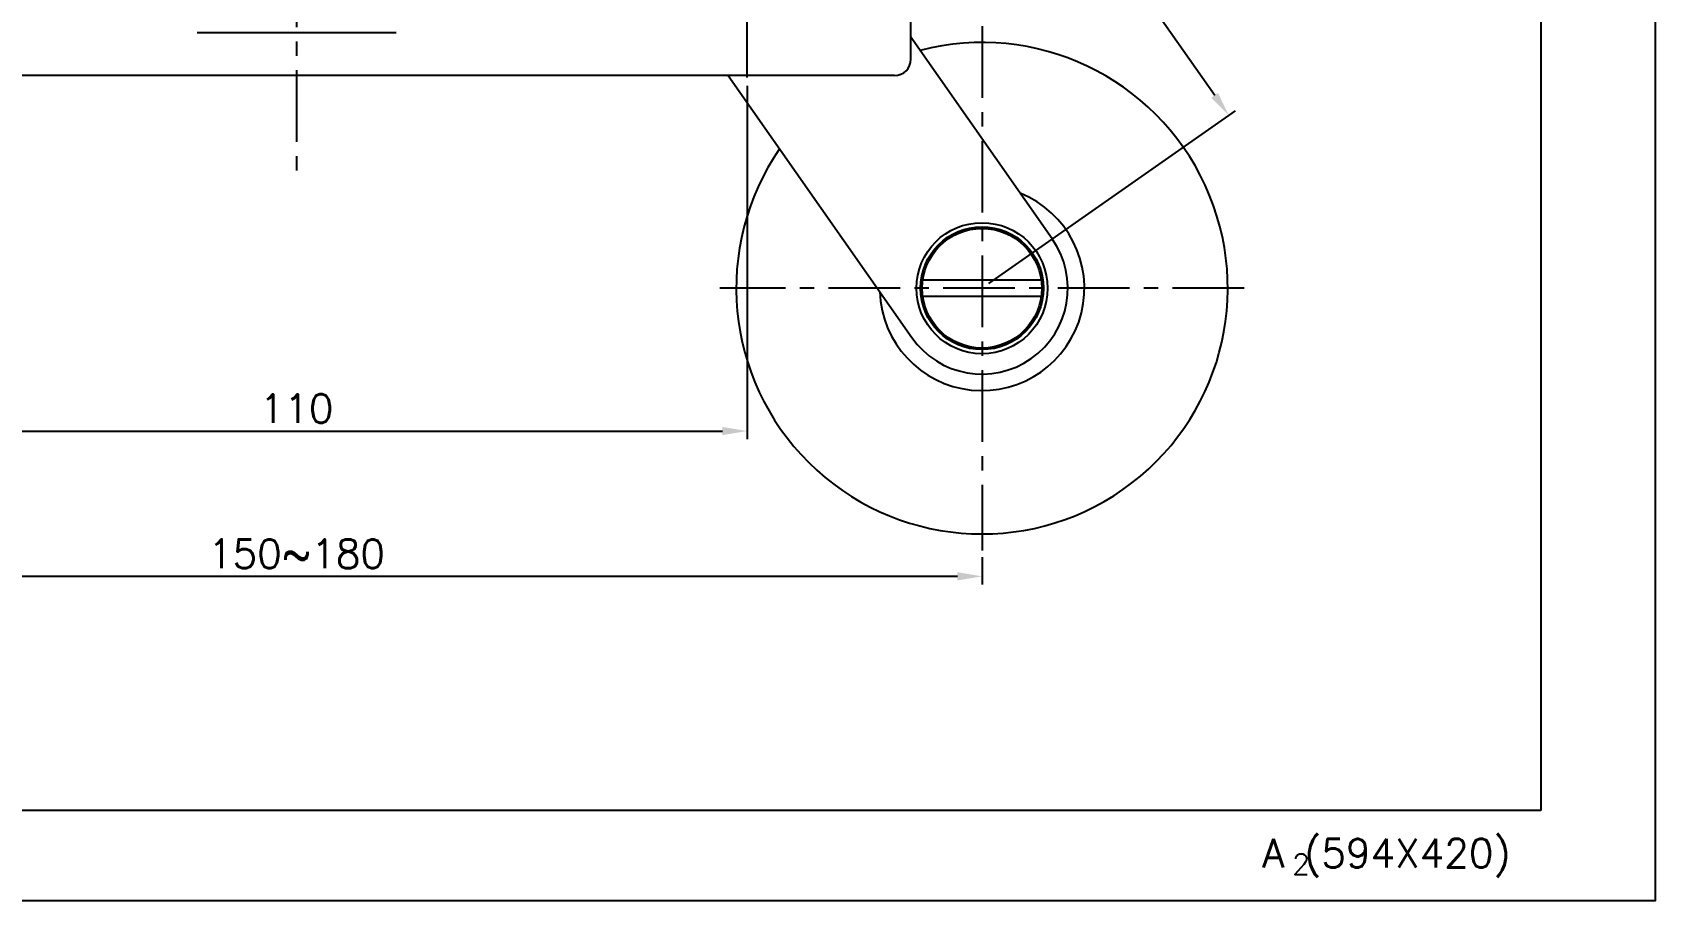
# Model space of a CAD drawing. Extents: x 38931 to 39525, y 15845 to 16265.
# Drawn here: x 39326.5 to 39524.6, y 15845 to 15951 of the extents above; entities that cross this region are included whole.
import ezdxf

# ---------------------------------------------------------------- set-up
doc = ezdxf.new("R2010")
doc.units = 0
doc.header["$LTSCALE"] = 7
doc.header["$MEASUREMENT"] = 0
doc.linetypes.add('CENTER', pattern=[2, 1.25, -0.25, 0.25, -0.25])
doc.layers.get('0').update_dxf_attribs({"color": 2, "linetype": 'CONTINUOUS'})
for name, color, linetype in [('08_ALL_FEATURES', 7, 'CONTINUOUS'), ('CL', 1, 'CENTER'), ('D', 2, 'CONTINUOUS'), ('DIM', 2, 'CONTINUOUS'), ('DWG', 7, 'CONTINUOUS'), ('PRT0001-SHAPE', 7, 'CONTINUOUS'), ('TXT', 4, 'CONTINUOUS')]:
    doc.layers.add(name, color=color, linetype=linetype)
doc.styles.add('GHS', font='romans', dxfattribs={"bigfont": 'ghs'})

msp = doc.modelspace()

# ---------------------------------------------------------------- linework, layer by layer
at = {"linetype": 'Continuous'}
msp.add_lwpolyline([(38930.64928, 15845.01461), (39524.64928, 15845.01461), (39524.64928, 16265.01461), (38930.64928, 16265.01461)], close=True, dxfattribs=at)
at = {"layer": '08_ALL_FEATURES', "color": 7, "linetype": 'Continuous'}
for p, q in [((39451.01761, 15925.77612), (39433.75612, 15950.42808)), ((39411.46857, 15945.72408), (39433.85228, 15913.75682))]:
    msp.add_line(p, q, dxfattribs=at)
for radius, start, end in [(30, 145.4414486, 104.5585514), (12.5, 181.9505293, 68.0494707), (10.4775, 215, 35)]:
    msp.add_arc((39442.43494, 15919.76647), radius, start, end, dxfattribs=at)
at = {"layer": 'CL'}
for p, q in [((39358.75612, 16044.40427), (39358.75612, 15933.88869)), ((39413.75612, 15945.48146), (39413.75612, 15975.9667)), ((39442.43494, 15951.76647), (39442.43494, 15887.76647)), ((39474.43494, 15919.76647), (39410.43494, 15919.76647))]:
    msp.add_line(p, q, dxfattribs=at)
at = {"layer": 'D'}
msp.add_circle((39442.43494, 15919.76647), 8, dxfattribs=at)
at = {"layer": 'DIM'}
for p, q in [((39445.59787, 15979.35746), (39470.83506, 15943.3148)), ((39413.75612, 15944.48146), (39413.75612, 15901.32978)), ((39443.25391, 15920.34007), (39473.37494, 15941.43091)), ((39306.75612, 15902.32978), (39410.75612, 15902.32978)), ((39442.43476, 15886.93021), (39442.43476, 15883.59393)), ((39278.07726, 15884.59393), (39439.43476, 15884.59393))]:
    msp.add_line(p, q, dxfattribs=at)
for points in [[(39471.24464, 15943.60159), (39470.42548, 15943.02801), (39472.55578, 15940.85734)], [(39410.75612, 15902.82978), (39410.75612, 15901.82978), (39413.75612, 15902.32978)], [(39439.43476, 15885.09393), (39439.43476, 15884.09393), (39442.43476, 15884.59393)]]:
    msp.add_solid(points, dxfattribs=at)
at = {"layer": 'DWG', "linetype": 'Continuous'}
for p, q in [((39433.75612, 15947.72408), (39433.75612, 15988.72397)), ((39431.75612, 15945.72408), (39285.75612, 15945.72408))]:
    msp.add_line(p, q, dxfattribs=at)
at = {"layer": 'DWG'}
for p, q in [((39449.66613, 15920.76647), (39435.20376, 15920.76647)), ((39449.66613, 15918.76647), (39435.20376, 15918.76647))]:
    msp.add_line(p, q, dxfattribs=at)
for radius in [7.5, 7.3]:
    msp.add_circle((39442.43494, 15919.76647), radius, dxfattribs=at)
at = {"layer": 'DWG', "linetype": 'Continuous'}
msp.add_arc((39431.75612, 15947.72408), 2, 270, 0, dxfattribs=at)
msp.add_arc((39431.75612, 15947.72408), 2, 270, 0, dxfattribs=at)
at = {"layer": 'PRT0001-SHAPE', "color": 7, "linetype": 'Continuous'}
msp.add_line((39346.63843, 15950.9879), (39370.94119, 15950.98792), dxfattribs=at)
at = {"layer": 'TXT', "color": 4}
msp.add_line((39510.64928, 16246.01461), (39510.64928, 15856.01461), dxfattribs=at)
at = {"layer": 'TXT', "color": 4, "linetype": 'Continuous'}
msp.add_line((39510.64928, 15856.01461), (38956.64928, 15856.01461), dxfattribs=at)

# ---------------------------------------------------------------- texts
at = {"color": 7, "style": 'GHS'}
for s, height, p in [('A (594X420)', 3.5, (39476.66313, 15849.04152)), ('2', 2.5, (39480.31681, 15848.20954))]:
    msp.add_text(s, height=height, dxfattribs=at).set_placement(p)
at = {"layer": 'DIM', "char_height": 3.5, "attachment_point": 5, "style": 'GHS'}
for s, insert in [('\\A1;110', (39358.75612, 15905.07978)), ('\\A1;150~180', (39358.75601, 15887.34393))]:
    msp.add_mtext(s, dxfattribs=dict(at, insert=insert))

doc.saveas('drawing.dxf')
